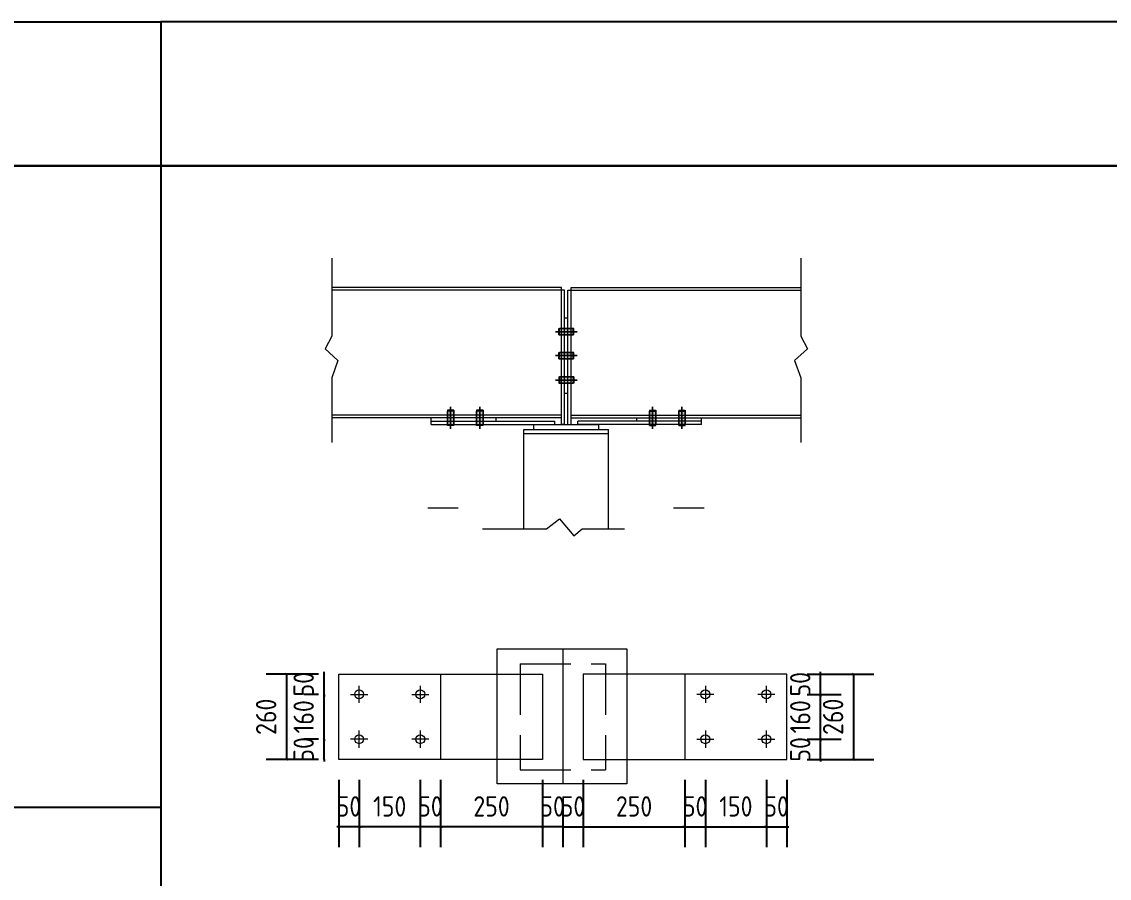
# Model space of a CAD drawing. Extents: x 564571 to 676920, y 109762 to 182243.
# Drawn here: x 569912 to 575252, y 171514 to 175721 of the extents above; entities that cross this region are included whole.
import ezdxf

# ---------------------------------------------------------------- set-up
doc = ezdxf.new("R2010")
doc.units = 0
doc.header["$LTSCALE"] = 1000
doc.header["$MEASUREMENT"] = 0
doc.linetypes.add('DASH', pattern=[0.35, 0.25, -0.1])
doc.styles.get("Standard").update_dxf_attribs({"font": 'gbenor.shx', "bigfont": 'gbcbig.shx'})
doc.dimstyles.get("Standard").update_dxf_attribs({"dimscale": 100, "dimtxt": 3.5, "dimasz": 1, "dimexe": 2.5, "dimexo": 3, "dimgap": 1.5, "dimtad": 1, "dimdec": 0, "dimzin": 0, "dimdsep": 46, "dimtxsty": 'Standard', "dimblk": 'ARCHTICK', "dimcen": 0.09, "dimadec": 0, "dimazin": 0, "dimtfac": 1, "dimtdec": 0, "dimtix": 1, "dimtmove": 2, "dimatfit": 3, "dimfxl": 1, "dimtolj": 1, "dimtzin": 0, "dimarcsym": 0})

# ---------------------------------------------------------------- blocks, each defined once
blk = doc.blocks.new('_ArchTick')
at = {"color": 0, "linetype": 'ByBlock', "const_width": 0.4}
blk.add_lwpolyline([(-0.5, -0.5), (0.5, 0.5)], dxfattribs=at)
blk = doc.blocks.new('*D86')
at = {"color": 3, "lineweight": -2}
for p, q in [((572668.6, 171997.3), (572668.6, 171667.3)), ((572568.6, 171878.8), (572568.6, 171667.3)), ((572568.6, 171767.3), (572558.6, 171767.3)), ((572568.6, 171767.3), (572668.6, 171767.3)), ((572668.6, 171767.3), (572678.6, 171767.3))]:
    blk.add_line(p, q, dxfattribs=at)
at = {"layer": 'Defpoints', "color": 0}
for p in [(572668.6, 172097.3), (572568.6, 171978.8), (572668.6, 171767.3)]:
    blk.add_point(p, dxfattribs=at)
at = {"color": 3, "lineweight": -2, "xscale": 10, "yscale": 10, "zscale": 10}
blk.add_blockref('_ArchTick', (572568.6, 171767.3), dxfattribs=at)
at = {"color": 3, "lineweight": -2, "xscale": 10, "yscale": 10, "zscale": 10, "rotation": 180}
blk.add_blockref('_ArchTick', (572668.6, 171767.3), dxfattribs=at)
at = {"color": 0, "lineweight": 15, "insert": (572618.6, 171867.3), "char_height": 100, "attachment_point": 5}
blk.add_mtext('\\A1;50', dxfattribs=at)
blk = doc.blocks.new('*D87')
at = {"color": 3, "lineweight": -2}
for p, q in [((572668.6, 171997.3), (572668.6, 171667.3)), ((573168.6, 171997.3), (573168.6, 171667.3)), ((572668.6, 171767.3), (573168.6, 171767.3))]:
    blk.add_line(p, q, dxfattribs=at)
at = {"layer": 'Defpoints', "color": 0}
for p in [(572668.6, 172097.3), (573168.6, 172097.3), (573168.6, 171767.3)]:
    blk.add_point(p, dxfattribs=at)
at = {"color": 3, "lineweight": -2, "xscale": 10, "yscale": 10, "zscale": 10, "rotation": 180}
blk.add_blockref('_ArchTick', (572668.6, 171767.3), dxfattribs=at)
at = {"color": 3, "lineweight": -2, "xscale": 10, "yscale": 10, "zscale": 10}
blk.add_blockref('_ArchTick', (573168.6, 171767.3), dxfattribs=at)
at = {"color": 0, "lineweight": 15, "insert": (572918.6, 171867.3), "char_height": 100, "attachment_point": 5}
blk.add_mtext('\\A1;250', dxfattribs=at)
blk = doc.blocks.new('*D88')
at = {"color": 3, "lineweight": -2}
for p, q in [((573168.6, 171997.3), (573168.6, 171667.3)), ((573268.6, 171997.3), (573268.6, 171667.3)), ((573168.6, 171767.3), (573158.6, 171767.3)), ((573168.6, 171767.3), (573268.6, 171767.3)), ((573268.6, 171767.3), (573278.6, 171767.3))]:
    blk.add_line(p, q, dxfattribs=at)
at = {"layer": 'Defpoints', "color": 0}
for p in [(573168.6, 172097.3), (573268.6, 172097.3), (573268.6, 171767.3)]:
    blk.add_point(p, dxfattribs=at)
at = {"color": 3, "lineweight": -2, "xscale": 10, "yscale": 10, "zscale": 10}
blk.add_blockref('_ArchTick', (573168.6, 171767.3), dxfattribs=at)
at = {"color": 3, "lineweight": -2, "xscale": 10, "yscale": 10, "zscale": 10, "rotation": 180}
blk.add_blockref('_ArchTick', (573268.6, 171767.3), dxfattribs=at)
at = {"color": 0, "lineweight": 15, "insert": (573218.6, 171867.3), "char_height": 100, "attachment_point": 5}
blk.add_mtext('\\A1;50', dxfattribs=at)
blk = doc.blocks.new('*D58')
at = {"color": 3, "lineweight": -2}
for p, q in [((573268.6, 171997.3), (573268.6, 171667.3)), ((573568.6, 171997.3), (573568.6, 171667.3)), ((573268.6, 171767.3), (573568.6, 171767.3))]:
    blk.add_line(p, q, dxfattribs=at)
at = {"layer": 'Defpoints', "color": 0}
for p in [(573268.6, 172097.3), (573568.6, 172097.3), (573568.6, 171767.3)]:
    blk.add_point(p, dxfattribs=at)
at = {"color": 3, "lineweight": -2, "xscale": 10, "yscale": 10, "zscale": 10, "rotation": 180}
blk.add_blockref('_ArchTick', (573268.6, 171767.3), dxfattribs=at)
at = {"color": 3, "lineweight": -2, "xscale": 10, "yscale": 10, "zscale": 10}
blk.add_blockref('_ArchTick', (573568.6, 171767.3), dxfattribs=at)
at = {"color": 0, "lineweight": 15, "insert": (573418.6, 171867.3), "char_height": 100, "attachment_point": 5}
blk.add_mtext('\\A1;150', dxfattribs=at)
blk = doc.blocks.new('*D89')
at = {"color": 3, "lineweight": -2}
for p, q in [((573568.6, 171997.3), (573568.6, 171667.3)), ((573668.6, 171997.3), (573668.6, 171667.3)), ((573568.6, 171767.3), (573558.6, 171767.3)), ((573568.6, 171767.3), (573668.6, 171767.3)), ((573668.6, 171767.3), (573678.6, 171767.3))]:
    blk.add_line(p, q, dxfattribs=at)
at = {"layer": 'Defpoints', "color": 0}
for p in [(573568.6, 172097.3), (573668.6, 172097.3), (573668.6, 171767.3)]:
    blk.add_point(p, dxfattribs=at)
at = {"color": 3, "lineweight": -2, "xscale": 10, "yscale": 10, "zscale": 10}
blk.add_blockref('_ArchTick', (573568.6, 171767.3), dxfattribs=at)
at = {"color": 3, "lineweight": -2, "xscale": 10, "yscale": 10, "zscale": 10, "rotation": 180}
blk.add_blockref('_ArchTick', (573668.6, 171767.3), dxfattribs=at)
at = {"color": 0, "lineweight": 15, "insert": (573618.6, 171867.3), "char_height": 100, "attachment_point": 5}
blk.add_mtext('\\A1;50', dxfattribs=at)
blk = doc.blocks.new('*D59')
at = {"color": 3, "lineweight": -2}
for p, q in [((572468.6, 171997.3), (572468.6, 171667.3)), ((572568.6, 171878.8), (572568.6, 171667.3)), ((572468.6, 171767.3), (572458.6, 171767.3)), ((572568.6, 171767.3), (572468.6, 171767.3)), ((572568.6, 171767.3), (572578.6, 171767.3))]:
    blk.add_line(p, q, dxfattribs=at)
at = {"layer": 'Defpoints', "color": 0}
for p in [(572468.6, 172097.3), (572568.6, 171978.8), (572468.6, 171767.3)]:
    blk.add_point(p, dxfattribs=at)
at = {"color": 3, "lineweight": -2, "xscale": 10, "yscale": 10, "zscale": 10}
blk.add_blockref('_ArchTick', (572468.6, 171767.3), dxfattribs=at)
at = {"color": 3, "lineweight": -2, "xscale": 10, "yscale": 10, "zscale": 10, "rotation": 180}
blk.add_blockref('_ArchTick', (572568.6, 171767.3), dxfattribs=at)
at = {"color": 0, "lineweight": 15, "insert": (572518.6, 171867.3), "char_height": 100, "attachment_point": 5}
blk.add_mtext('\\A1;50', dxfattribs=at)
blk = doc.blocks.new('*D60')
at = {"color": 3, "lineweight": -2}
for p, q in [((571968.6, 171997.3), (571968.6, 171667.3)), ((572468.6, 171997.3), (572468.6, 171667.3)), ((572468.6, 171767.3), (571968.6, 171767.3))]:
    blk.add_line(p, q, dxfattribs=at)
at = {"layer": 'Defpoints', "color": 0}
for p in [(571968.6, 172097.3), (572468.6, 172097.3), (571968.6, 171767.3)]:
    blk.add_point(p, dxfattribs=at)
at = {"color": 3, "lineweight": -2, "xscale": 10, "yscale": 10, "zscale": 10, "rotation": 180}
blk.add_blockref('_ArchTick', (571968.6, 171767.3), dxfattribs=at)
at = {"color": 3, "lineweight": -2, "xscale": 10, "yscale": 10, "zscale": 10}
blk.add_blockref('_ArchTick', (572468.6, 171767.3), dxfattribs=at)
at = {"color": 0, "lineweight": 15, "insert": (572218.6, 171867.3), "char_height": 100, "attachment_point": 5}
blk.add_mtext('\\A1;250', dxfattribs=at)
blk = doc.blocks.new('*D61')
at = {"color": 3, "lineweight": -2}
for p, q in [((571868.6, 171997.3), (571868.6, 171667.3)), ((571968.6, 171997.3), (571968.6, 171667.3)), ((571868.6, 171767.3), (571858.6, 171767.3)), ((571968.6, 171767.3), (571868.6, 171767.3)), ((571968.6, 171767.3), (571978.6, 171767.3))]:
    blk.add_line(p, q, dxfattribs=at)
at = {"layer": 'Defpoints', "color": 0}
for p in [(571868.6, 172097.3), (571968.6, 172097.3), (571868.6, 171767.3)]:
    blk.add_point(p, dxfattribs=at)
at = {"color": 3, "lineweight": -2, "xscale": 10, "yscale": 10, "zscale": 10}
blk.add_blockref('_ArchTick', (571868.6, 171767.3), dxfattribs=at)
at = {"color": 3, "lineweight": -2, "xscale": 10, "yscale": 10, "zscale": 10, "rotation": 180}
blk.add_blockref('_ArchTick', (571968.6, 171767.3), dxfattribs=at)
at = {"color": 0, "lineweight": 15, "insert": (571918.6, 171867.3), "char_height": 100, "attachment_point": 5}
blk.add_mtext('\\A1;50', dxfattribs=at)
blk = doc.blocks.new('*D62')
at = {"color": 3, "lineweight": -2}
for p, q in [((571568.6, 171997.3), (571568.6, 171667.3)), ((571868.6, 171997.3), (571868.6, 171667.3)), ((571868.6, 171767.3), (571568.6, 171767.3))]:
    blk.add_line(p, q, dxfattribs=at)
at = {"layer": 'Defpoints', "color": 0}
for p in [(571568.6, 172097.3), (571868.6, 172097.3), (571568.6, 171767.3)]:
    blk.add_point(p, dxfattribs=at)
at = {"color": 3, "lineweight": -2, "xscale": 10, "yscale": 10, "zscale": 10, "rotation": 180}
blk.add_blockref('_ArchTick', (571568.6, 171767.3), dxfattribs=at)
at = {"color": 3, "lineweight": -2, "xscale": 10, "yscale": 10, "zscale": 10}
blk.add_blockref('_ArchTick', (571868.6, 171767.3), dxfattribs=at)
at = {"color": 0, "lineweight": 15, "insert": (571718.6, 171867.3), "char_height": 100, "attachment_point": 5}
blk.add_mtext('\\A1;150', dxfattribs=at)
blk = doc.blocks.new('*D63')
at = {"color": 3, "lineweight": -2}
for p, q in [((571468.6, 171997.3), (571468.6, 171667.3)), ((571568.6, 171997.3), (571568.6, 171667.3)), ((571468.6, 171767.3), (571458.6, 171767.3)), ((571568.6, 171767.3), (571468.6, 171767.3)), ((571568.6, 171767.3), (571578.6, 171767.3))]:
    blk.add_line(p, q, dxfattribs=at)
at = {"layer": 'Defpoints', "color": 0}
for p in [(571468.6, 172097.3), (571568.6, 172097.3), (571468.6, 171767.3)]:
    blk.add_point(p, dxfattribs=at)
at = {"color": 3, "lineweight": -2, "xscale": 10, "yscale": 10, "zscale": 10}
blk.add_blockref('_ArchTick', (571468.6, 171767.3), dxfattribs=at)
at = {"color": 3, "lineweight": -2, "xscale": 10, "yscale": 10, "zscale": 10, "rotation": 180}
blk.add_blockref('_ArchTick', (571568.6, 171767.3), dxfattribs=at)
at = {"color": 0, "lineweight": 15, "insert": (571518.6, 171867.3), "char_height": 100, "attachment_point": 5}
blk.add_mtext('\\A1;50', dxfattribs=at)
blk = doc.blocks.new('*D64')
at = {"color": 3, "lineweight": -2}
for p, q in [((571368.6, 172197.3), (571296.1, 172197.3)), ((571396.1, 172197.3), (571396.1, 172207.3)), ((571396.1, 172097.3), (571396.1, 172197.3)), ((571368.6, 172097.3), (571296.1, 172097.3)), ((571396.1, 172097.3), (571396.1, 172087.3))]:
    blk.add_line(p, q, dxfattribs=at)
at = {"layer": 'Defpoints', "color": 0}
for p in [(571396.1, 172197.3), (571468.6, 172197.3), (571468.6, 172097.3)]:
    blk.add_point(p, dxfattribs=at)
at = {"color": 3, "lineweight": -2, "xscale": 10, "yscale": 10, "zscale": 10}
for p, rotation in [((571396.1, 172197.3), 270), ((571396.1, 172097.3), 90)]:
    blk.add_blockref('_ArchTick', p, dxfattribs=dict(at, rotation=rotation))
at = {"color": 0, "lineweight": 15, "insert": (571296.1, 172147.3), "char_height": 100, "attachment_point": 5, "rotation": 90}
blk.add_mtext('\\A1;50', dxfattribs=at)
blk = doc.blocks.new('*D65')
at = {"color": 3, "lineweight": -2}
for p, q in [((571368.6, 172417.3), (571296.1, 172417.3)), ((571396.1, 172417.3), (571396.1, 172427.3)), ((571396.1, 172197.3), (571396.1, 172417.3)), ((571368.6, 172197.3), (571296.1, 172197.3)), ((571396.1, 172197.3), (571396.1, 172187.3))]:
    blk.add_line(p, q, dxfattribs=at)
at = {"layer": 'Defpoints', "color": 0}
for p in [(571396.1, 172417.3), (571468.6, 172417.3), (571468.6, 172197.3)]:
    blk.add_point(p, dxfattribs=at)
at = {"color": 3, "lineweight": -2, "xscale": 10, "yscale": 10, "zscale": 10}
for p, rotation in [((571396.1, 172417.3), 270), ((571396.1, 172197.3), 90)]:
    blk.add_blockref('_ArchTick', p, dxfattribs=dict(at, rotation=rotation))
at = {"color": 0, "lineweight": 15, "insert": (571296.1, 172307.3), "char_height": 100, "attachment_point": 5, "rotation": 90}
blk.add_mtext('\\A1;160', dxfattribs=at)
blk = doc.blocks.new('*D66')
at = {"color": 3, "lineweight": -2}
for p, q in [((571368.6, 172517.3), (571296.1, 172517.3)), ((571396.1, 172517.3), (571396.1, 172527.3)), ((571396.1, 172417.3), (571396.1, 172517.3)), ((571368.6, 172417.3), (571296.1, 172417.3)), ((571396.1, 172417.3), (571396.1, 172407.3))]:
    blk.add_line(p, q, dxfattribs=at)
at = {"layer": 'Defpoints', "color": 0}
for p in [(571396.1, 172517.3), (571468.6, 172517.3), (571468.6, 172417.3)]:
    blk.add_point(p, dxfattribs=at)
at = {"color": 3, "lineweight": -2, "xscale": 10, "yscale": 10, "zscale": 10}
for p, rotation in [((571396.1, 172517.3), 270), ((571396.1, 172417.3), 90)]:
    blk.add_blockref('_ArchTick', p, dxfattribs=dict(at, rotation=rotation))
at = {"color": 0, "lineweight": 15, "insert": (571296.1, 172467.3), "char_height": 100, "attachment_point": 5, "rotation": 90}
blk.add_mtext('\\A1;50', dxfattribs=at)
blk = doc.blocks.new('*D67')
at = {"color": 3, "lineweight": -2}
for p, q in [((571368.6, 172517.3), (571111.9, 172517.3)), ((571211.9, 172517.3), (571211.9, 172097.3)), ((571368.6, 172097.3), (571111.9, 172097.3))]:
    blk.add_line(p, q, dxfattribs=at)
at = {"layer": 'Defpoints', "color": 0}
for p in [(571468.6, 172517.3), (571211.9, 172097.3), (571468.6, 172097.3)]:
    blk.add_point(p, dxfattribs=at)
at = {"color": 3, "lineweight": -2, "xscale": 10, "yscale": 10, "zscale": 10}
for p, rotation in [((571211.9, 172517.3), 90), ((571211.9, 172097.3), 270)]:
    blk.add_blockref('_ArchTick', p, dxfattribs=dict(at, rotation=rotation))
at = {"color": 0, "lineweight": 15, "insert": (571111.9, 172307.3), "char_height": 100, "attachment_point": 5, "rotation": 90}
blk.add_mtext('\\A1;260', dxfattribs=at)
blk = doc.blocks.new('*D68')
at = {"color": 3, "lineweight": -2}
for p, q in [((573768.6, 172197.3), (573934.8, 172197.3)), ((573834.8, 172197.3), (573834.8, 172207.3)), ((573834.8, 172097.3), (573834.8, 172197.3)), ((573768.6, 172097.3), (573934.8, 172097.3)), ((573834.8, 172097.3), (573834.8, 172087.3))]:
    blk.add_line(p, q, dxfattribs=at)
at = {"layer": 'Defpoints', "color": 0}
for p in [(573668.6, 172197.3), (573834.8, 172197.3), (573668.6, 172097.3)]:
    blk.add_point(p, dxfattribs=at)
at = {"color": 3, "lineweight": -2, "xscale": 10, "yscale": 10, "zscale": 10}
for p, rotation in [((573834.8, 172197.3), 270), ((573834.8, 172097.3), 90)]:
    blk.add_blockref('_ArchTick', p, dxfattribs=dict(at, rotation=rotation))
at = {"color": 0, "lineweight": 15, "insert": (573734.8, 172147.3), "char_height": 100, "attachment_point": 5, "rotation": 90}
blk.add_mtext('\\A1;50', dxfattribs=at)
blk = doc.blocks.new('*D69')
at = {"color": 3, "lineweight": -2}
for p, q in [((573768.6, 172417.3), (573934.8, 172417.3)), ((573834.8, 172417.3), (573834.8, 172427.3)), ((573834.8, 172197.3), (573834.8, 172417.3)), ((573768.6, 172197.3), (573934.8, 172197.3)), ((573834.8, 172197.3), (573834.8, 172187.3))]:
    blk.add_line(p, q, dxfattribs=at)
at = {"layer": 'Defpoints', "color": 0}
for p in [(573668.6, 172417.3), (573834.8, 172417.3), (573668.6, 172197.3)]:
    blk.add_point(p, dxfattribs=at)
at = {"color": 3, "lineweight": -2, "xscale": 10, "yscale": 10, "zscale": 10}
for p, rotation in [((573834.8, 172417.3), 270), ((573834.8, 172197.3), 90)]:
    blk.add_blockref('_ArchTick', p, dxfattribs=dict(at, rotation=rotation))
at = {"color": 0, "lineweight": 15, "insert": (573734.8, 172307.3), "char_height": 100, "attachment_point": 5, "rotation": 90}
blk.add_mtext('\\A1;160', dxfattribs=at)
blk = doc.blocks.new('*D70')
at = {"color": 3, "lineweight": -2}
for p, q in [((573768.6, 172517.3), (573934.8, 172517.3)), ((573834.8, 172517.3), (573834.8, 172527.3)), ((573834.8, 172417.3), (573834.8, 172517.3)), ((573768.6, 172417.3), (573934.8, 172417.3)), ((573834.8, 172417.3), (573834.8, 172407.3))]:
    blk.add_line(p, q, dxfattribs=at)
at = {"layer": 'Defpoints', "color": 0}
for p in [(573668.6, 172517.3), (573834.8, 172517.3), (573668.6, 172417.3)]:
    blk.add_point(p, dxfattribs=at)
at = {"color": 3, "lineweight": -2, "xscale": 10, "yscale": 10, "zscale": 10}
for p, rotation in [((573834.8, 172517.3), 270), ((573834.8, 172417.3), 90)]:
    blk.add_blockref('_ArchTick', p, dxfattribs=dict(at, rotation=rotation))
at = {"color": 0, "lineweight": 15, "insert": (573734.8, 172467.3), "char_height": 100, "attachment_point": 5, "rotation": 90}
blk.add_mtext('\\A1;50', dxfattribs=at)
blk = doc.blocks.new('*D71')
at = {"color": 3, "lineweight": -2}
for p, q in [((573768.6, 172517.3), (574095.9, 172517.3)), ((573995.9, 172517.3), (573995.9, 172097.3)), ((573768.6, 172097.3), (574095.9, 172097.3))]:
    blk.add_line(p, q, dxfattribs=at)
at = {"layer": 'Defpoints', "color": 0}
for p in [(573668.6, 172517.3), (573668.6, 172097.3), (573995.9, 172097.3)]:
    blk.add_point(p, dxfattribs=at)
at = {"color": 3, "lineweight": -2, "xscale": 10, "yscale": 10, "zscale": 10}
for p, rotation in [((573995.9, 172517.3), 90), ((573995.9, 172097.3), 270)]:
    blk.add_blockref('_ArchTick', p, dxfattribs=dict(at, rotation=rotation))
at = {"color": 0, "lineweight": 15, "insert": (573895.9, 172307.3), "char_height": 100, "attachment_point": 5, "rotation": 90}
blk.add_mtext('\\A1;260', dxfattribs=at)

msp = doc.modelspace()

# ---------------------------------------------------------------- hatches: boundary and pattern name
at = {"lineweight": 15}
h = msp.add_hatch(color=1, dxfattribs=at)
h.paths.add_polyline_path([(572618.8, 174198.3), (572618.8, 174214.3), (572548.4, 174214.3), (572548.4, 174198.3)])
h.paths.add_polyline_path([(572618.8, 174182.3), (572618.8, 174198.3), (572548.4, 174198.3), (572548.4, 174182.3)])
h = msp.add_hatch(color=1, dxfattribs=at)
h.paths.add_polyline_path([(572552.4, 174198.3), (572552.4, 174214.3), (572622.8, 174214.3), (572622.8, 174198.3)])
h.paths.add_polyline_path([(572552.4, 174182.3), (572552.4, 174198.3), (572622.8, 174198.3), (572622.8, 174182.3)])
h = msp.add_hatch(color=1, dxfattribs=at)
h.paths.add_polyline_path([(572618.8, 174080.9), (572618.8, 174096.9), (572548.4, 174096.9), (572548.4, 174080.9)])
h.paths.add_polyline_path([(572618.8, 174064.9), (572618.8, 174080.9), (572548.4, 174080.9), (572548.4, 174064.9)])
h = msp.add_hatch(color=1, dxfattribs=at)
h.paths.add_polyline_path([(572552.4, 174080.9), (572552.4, 174096.9), (572622.8, 174096.9), (572622.8, 174080.9)])
h.paths.add_polyline_path([(572552.4, 174064.9), (572552.4, 174080.9), (572622.8, 174080.9), (572622.8, 174064.9)])
h = msp.add_hatch(color=1, dxfattribs=at)
h.paths.add_polyline_path([(572618.8, 173961.2), (572618.8, 173945.2), (572548.4, 173945.2), (572548.4, 173961.2)])
h.paths.add_polyline_path([(572618.8, 173977.2), (572618.8, 173961.2), (572548.4, 173961.2), (572548.4, 173977.2)])
h = msp.add_hatch(color=1, dxfattribs=at)
h.paths.add_polyline_path([(572552.4, 173961.2), (572552.4, 173945.2), (572622.8, 173945.2), (572622.8, 173961.2)])
h.paths.add_polyline_path([(572552.4, 173977.2), (572552.4, 173961.2), (572622.8, 173961.2), (572622.8, 173977.2)])
h = msp.add_hatch(color=1, dxfattribs=at)
h.paths.add_polyline_path([(572017.6, 173741.9), (572001.6, 173741.9), (572001.6, 173812.3), (572017.6, 173812.3)])
h.paths.add_polyline_path([(572033.6, 173741.9), (572017.6, 173741.9), (572017.6, 173812.3), (572033.6, 173812.3)])
h = msp.add_hatch(color=1, dxfattribs=at)
h.paths.add_polyline_path([(572017.6, 173808.2), (572001.6, 173808.2), (572001.6, 173737.8), (572017.6, 173737.8)])
h.paths.add_polyline_path([(572033.6, 173808.2), (572017.6, 173808.2), (572017.6, 173737.8), (572033.6, 173737.8)])
h = msp.add_hatch(color=1, dxfattribs=at)
h.paths.add_polyline_path([(572161.6, 173741.9), (572145.6, 173741.9), (572145.6, 173812.3), (572161.6, 173812.3)])
h.paths.add_polyline_path([(572177.6, 173741.9), (572161.6, 173741.9), (572161.6, 173812.3), (572177.6, 173812.3)])
h = msp.add_hatch(color=1, dxfattribs=at)
h.paths.add_polyline_path([(572161.6, 173808.2), (572145.6, 173808.2), (572145.6, 173737.8), (572161.6, 173737.8)])
h.paths.add_polyline_path([(572177.6, 173808.2), (572161.6, 173808.2), (572161.6, 173737.8), (572177.6, 173737.8)])
h = msp.add_hatch(color=1, dxfattribs=at)
h.paths.add_polyline_path([(573009.6, 173741.9), (573025.6, 173741.9), (573025.6, 173812.3), (573009.6, 173812.3)])
h.paths.add_polyline_path([(572993.6, 173741.9), (573009.6, 173741.9), (573009.6, 173812.3), (572993.6, 173812.3)])
h = msp.add_hatch(color=1, dxfattribs=at)
h.paths.add_polyline_path([(573009.6, 173808.2), (573025.6, 173808.2), (573025.6, 173737.8), (573009.6, 173737.8)])
h.paths.add_polyline_path([(572993.6, 173808.2), (573009.6, 173808.2), (573009.6, 173737.8), (572993.6, 173737.8)])
h = msp.add_hatch(color=1, dxfattribs=at)
h.paths.add_polyline_path([(573153.6, 173741.9), (573169.6, 173741.9), (573169.6, 173812.3), (573153.6, 173812.3)])
h.paths.add_polyline_path([(573137.6, 173741.9), (573153.6, 173741.9), (573153.6, 173812.3), (573137.6, 173812.3)])
h = msp.add_hatch(color=1, dxfattribs=at)
h.paths.add_polyline_path([(573153.6, 173808.2), (573169.6, 173808.2), (573169.6, 173737.8), (573153.6, 173737.8)])
h.paths.add_polyline_path([(573137.6, 173808.2), (573153.6, 173808.2), (573153.6, 173737.8), (573137.6, 173737.8)])

# ---------------------------------------------------------------- linework, layer by layer
for p, q in [((571433.9, 174559.6), (571433.9, 174175.9)), ((573737.4, 174559.6), (573737.4, 174175.9)), ((572561.6, 174415.2), (571433.9, 174415.2)), ((572561.6, 173743.2), (572561.6, 174415.2)), ((572609.6, 174415.2), (573737.4, 174415.2)), ((572609.6, 173743.2), (572609.6, 174415.2)), ((572577.6, 174402.4), (571433.9, 174402.4)), ((572577.6, 173743.2), (572577.6, 174402.4)), ((572593.6, 174402.4), (573737.4, 174402.4)), ((572593.6, 173743.2), (572593.6, 174402.4)), ((572577.6, 174266.6), (572593.6, 174266.6)), ((571433.9, 174175.9), (571400.9, 174114.1)), ((572561.6, 174198.3), (572609.6, 174198.3)), ((573737.4, 174175.9), (573770.3, 174114.1)), ((571400.9, 174114.1), (571464.1, 174056.3)), ((573770.3, 174114.1), (573707.1, 174056.3)), ((571464.1, 174056.3), (571433.9, 173971.1)), ((572561.6, 174080.9), (572609.6, 174080.9)), ((573707.1, 174056.3), (573737.4, 173971.1)), ((571433.9, 173971.1), (571433.9, 173655.1)), ((572561.6, 173961.2), (572609.6, 173961.2)), ((573737.4, 173971.1), (573737.4, 173655.1)), ((572577.6, 173897.1), (572593.6, 173897.1)), ((572561.6, 173788), (571433.9, 173788)), ((572561.6, 173775.2), (571433.9, 173775.2)), ((571921.6, 173743.2), (571921.6, 173775.2)), ((572017.6, 173743.2), (572017.6, 173775.2)), ((572017.6, 173743.2), (572017.6, 173775.2)), ((572161.6, 173743.2), (572161.6, 173775.2)), ((572240.2, 173775.2), (572240.2, 173759.2)), ((572609.6, 173788), (573737.4, 173788)), ((572609.6, 173775.2), (573737.4, 173775.2)), ((572931, 173775.2), (572931, 173759.2)), ((573153.6, 173743.2), (573153.6, 173775.2)), ((573249.6, 173743.2), (573249.6, 173775.2)), ((571921.6, 173759.2), (572529.6, 173759.2)), ((571921.6, 173743.2), (572529.6, 173743.2)), ((572425.6, 173717.6), (572425.6, 173743.2)), ((572425.6, 173743.2), (572745.6, 173743.2)), ((572529.6, 173743.2), (572529.6, 173759.2)), ((572577.6, 173743.2), (572561.6, 173743.2)), ((572593.6, 173743.2), (572609.6, 173743.2)), ((573249.6, 173759.2), (572641.6, 173759.2)), ((572641.6, 173743.2), (572641.6, 173759.2)), ((573249.6, 173743.2), (572641.6, 173743.2)), ((572745.6, 173717.6), (572745.6, 173743.2)), ((572377.6, 173230), (572377.6, 173717.6)), ((572377.6, 173717.6), (572793.6, 173717.6)), ((572377.6, 173698.4), (572793.6, 173698.4)), ((572793.6, 173230), (572793.6, 173717.6)), ((571905.2, 173333.4), (572055.2, 173333.4)), ((573112.7, 173333.4), (573262.7, 173333.4)), ((572489.2, 173230), (572552.3, 173278.7)), ((572552.3, 173278.7), (572622.5, 173195.8)), ((572174.6, 173230), (572489.2, 173230)), ((572622.5, 173195.8), (572663.4, 173230)), ((572663.4, 173230), (572871.1, 173230)), ((571468.6, 172097.3), (571468.6, 172517.3)), ((571468.6, 172517.3), (572468.6, 172517.3)), ((571968.6, 172517.3), (571968.6, 172097.3)), ((572468.6, 172517.3), (572468.6, 172097.3)), ((572468.6, 172517.3), (572468.6, 172097.3)), ((572668.6, 172517.3), (572668.6, 172097.3)), ((573668.6, 172517.3), (572668.6, 172517.3)), ((573168.6, 172517.3), (573168.6, 172097.3)), ((573668.6, 172097.3), (573668.6, 172517.3)), ((571568.6, 172375.3), (571568.6, 172459.3)), ((571868.6, 172459.3), (571868.6, 172375.3)), ((573268.6, 172459.3), (573268.6, 172375.3)), ((573568.6, 172375.3), (573568.6, 172459.3)), ((571526.6, 172417.3), (571610.6, 172417.3)), ((571826.6, 172417.3), (571910.6, 172417.3)), ((573310.6, 172417.3), (573226.6, 172417.3)), ((573610.6, 172417.3), (573526.6, 172417.3)), ((571568.6, 172155.3), (571568.6, 172239.3)), ((571868.6, 172239.3), (571868.6, 172155.3)), ((573268.6, 172239.3), (573268.6, 172155.3)), ((573568.6, 172155.3), (573568.6, 172239.3)), ((571610.6, 172197.3), (571526.6, 172197.3)), ((571910.6, 172197.3), (571826.6, 172197.3)), ((573226.6, 172197.3), (573310.6, 172197.3)), ((573526.6, 172197.3), (573610.6, 172197.3)), ((572468.6, 172097.3), (571468.6, 172097.3)), ((572668.6, 172097.3), (573668.6, 172097.3))]:
    msp.add_line(p, q, dxfattribs=at)
at = {"color": 1, "lineweight": 15}
for p, q in [((572548.4, 174214.3), (572618.8, 174214.3)), ((572548.4, 174214.3), (572618.8, 174214.3)), ((572548.4, 174182.3), (572548.4, 174214.3)), ((572622.8, 174214.3), (572552.4, 174214.3)), ((572622.8, 174214.3), (572552.4, 174214.3)), ((572552.4, 174182.3), (572552.4, 174214.3)), ((572618.8, 174182.3), (572618.8, 174214.3)), ((572622.8, 174182.3), (572622.8, 174214.3)), ((572639.2, 174198.3), (572532, 174198.3)), ((572532, 174198.3), (572639.2, 174198.3)), ((572548.4, 174182.3), (572618.8, 174182.3)), ((572622.8, 174182.3), (572552.4, 174182.3)), ((572548.4, 174096.9), (572618.8, 174096.9)), ((572548.4, 174096.9), (572618.8, 174096.9)), ((572548.4, 174064.9), (572548.4, 174096.9)), ((572622.8, 174096.9), (572552.4, 174096.9)), ((572622.8, 174096.9), (572552.4, 174096.9)), ((572552.4, 174064.9), (572552.4, 174096.9)), ((572618.8, 174064.9), (572618.8, 174096.9)), ((572622.8, 174064.9), (572622.8, 174096.9)), ((572639.2, 174080.9), (572532, 174080.9)), ((572532, 174080.9), (572639.2, 174080.9)), ((572548.4, 174064.9), (572618.8, 174064.9)), ((572622.8, 174064.9), (572552.4, 174064.9)), ((572639.2, 173961.2), (572532, 173961.2)), ((572532, 173961.2), (572639.2, 173961.2)), ((572548.4, 173977.2), (572618.8, 173977.2)), ((572548.4, 173977.2), (572548.4, 173945.2)), ((572548.4, 173945.2), (572618.8, 173945.2)), ((572548.4, 173945.2), (572618.8, 173945.2)), ((572622.8, 173977.2), (572552.4, 173977.2)), ((572552.4, 173977.2), (572552.4, 173945.2)), ((572622.8, 173945.2), (572552.4, 173945.2)), ((572622.8, 173945.2), (572552.4, 173945.2)), ((572618.8, 173977.2), (572618.8, 173945.2)), ((572622.8, 173977.2), (572622.8, 173945.2)), ((572017.6, 173721.4), (572017.6, 173828.7)), ((572017.6, 173828.7), (572017.6, 173721.4)), ((572161.6, 173721.4), (572161.6, 173828.7)), ((572161.6, 173828.7), (572161.6, 173721.4)), ((573009.6, 173721.4), (573009.6, 173828.7)), ((573009.6, 173828.7), (573009.6, 173721.4)), ((573153.6, 173721.4), (573153.6, 173828.7)), ((573153.6, 173828.7), (573153.6, 173721.4)), ((572001.6, 173812.3), (572001.6, 173741.9)), ((572001.6, 173812.3), (572001.6, 173741.9)), ((572033.6, 173812.3), (572001.6, 173812.3)), ((572001.6, 173737.8), (572001.6, 173808.2)), ((572001.6, 173737.8), (572001.6, 173808.2)), ((572033.6, 173808.2), (572001.6, 173808.2)), ((572033.6, 173812.3), (572033.6, 173741.9)), ((572033.6, 173737.8), (572033.6, 173808.2)), ((572145.6, 173812.3), (572145.6, 173741.9)), ((572145.6, 173812.3), (572145.6, 173741.9)), ((572177.6, 173812.3), (572145.6, 173812.3)), ((572145.6, 173737.8), (572145.6, 173808.2)), ((572145.6, 173737.8), (572145.6, 173808.2)), ((572177.6, 173808.2), (572145.6, 173808.2)), ((572177.6, 173812.3), (572177.6, 173741.9)), ((572177.6, 173737.8), (572177.6, 173808.2)), ((572993.6, 173812.3), (572993.6, 173741.9)), ((572993.6, 173812.3), (573025.6, 173812.3)), ((572993.6, 173737.8), (572993.6, 173808.2)), ((572993.6, 173808.2), (573025.6, 173808.2)), ((573025.6, 173812.3), (573025.6, 173741.9)), ((573025.6, 173812.3), (573025.6, 173741.9)), ((573025.6, 173737.8), (573025.6, 173808.2)), ((573025.6, 173737.8), (573025.6, 173808.2)), ((573137.6, 173812.3), (573137.6, 173741.9)), ((573137.6, 173812.3), (573169.6, 173812.3)), ((573137.6, 173737.8), (573137.6, 173808.2)), ((573137.6, 173808.2), (573169.6, 173808.2)), ((573169.6, 173812.3), (573169.6, 173741.9)), ((573169.6, 173812.3), (573169.6, 173741.9)), ((573169.6, 173737.8), (573169.6, 173808.2)), ((573169.6, 173737.8), (573169.6, 173808.2)), ((572033.6, 173741.9), (572001.6, 173741.9)), ((572033.6, 173737.8), (572001.6, 173737.8)), ((572177.6, 173741.9), (572145.6, 173741.9)), ((572177.6, 173737.8), (572145.6, 173737.8)), ((572993.6, 173741.9), (573025.6, 173741.9)), ((572993.6, 173737.8), (573025.6, 173737.8)), ((573137.6, 173741.9), (573169.6, 173741.9)), ((573137.6, 173737.8), (573169.6, 173737.8)), ((572568.6, 172640.3), (572568.6, 171978.8))]:
    msp.add_line(p, q, dxfattribs=at)
at = {"linetype": 'DASH', "lineweight": 15}
for p, q in [((572358.6, 172567.3), (572358.6, 172047.3)), ((572358.6, 172567.3), (572778.6, 172567.3)), ((572778.6, 172567.3), (572778.6, 172047.3)), ((572358.6, 172047.3), (572778.6, 172047.3))]:
    msp.add_line(p, q, dxfattribs=at)
for points in [[(570594.1, 175012.3), (566139.1, 175012.3), (566139.1, 175720.6), (570594.1, 175720.6)], [(570594.1, 175012.3), (578019.1, 175012.3), (578019.1, 175720.6), (570594.1, 175720.6)], [(566139.1, 175012.3), (570594.1, 175012.3), (570594.1, 171862.3), (566139.1, 171862.3)], [(578019.1, 175012.3), (570594.1, 175012.3), (570594.1, 169762.3), (578019.1, 169762.3)]]:
    msp.add_lwpolyline(points, close=True)
at = {"lineweight": 15}
msp.add_lwpolyline([(572246.6, 172640.3), (572882.6, 172640.3), (572882.6, 171978.8), (572246.6, 171978.8)], close=True, dxfattribs=at)
for centre in [(571568.6, 172417.3), (571868.6, 172417.3), (573268.6, 172417.3), (573568.6, 172417.3), (571568.6, 172197.3), (571868.6, 172197.3), (573268.6, 172197.3), (573568.6, 172197.3)]:
    msp.add_circle(centre, 22, dxfattribs=at)

# ---------------------------------------------------------------- dimensions: what is measured, and where the dimension line sits
for p1, p2, distance, picture, middle in [((571468.6, 172517.3), (571468.6, 172097.3), -256.7, '*D67', (571111.9, 172307.3)), ((573668.6, 172517.3), (573668.6, 172097.3), 327.3, '*D71', (573895.9, 172307.3))]:
    dim = msp.add_aligned_dim(p1=p1, p2=p2, distance=distance, text='260', dimstyle='Standard', override={"dimtxt": 1, "dimasz": 0.1, "dimexe": 1, "dimexo": 1, "dimgap": 0.5, "dimlfac": 0.5, "dimclrd": 3, "dimclre": 3}, dxfattribs=at)
    dim.commit()
    dim.dimension.update_dxf_attribs({"geometry": picture, "text_midpoint": middle})
for base, p1, p2, angle, picture, middle in [((571396.1, 172517.3), (571468.6, 172417.3), (571468.6, 172517.3), 90, '*D66', (571296.1, 172467.3)), ((573834.8, 172517.3), (573668.6, 172417.3), (573668.6, 172517.3), 90, '*D70', (573734.8, 172467.3)), ((571396.1, 172197.3), (571468.6, 172097.3), (571468.6, 172197.3), 90, '*D64', (571296.1, 172147.3)), ((573834.8, 172197.3), (573668.6, 172097.3), (573668.6, 172197.3), 90, '*D68', (573734.8, 172147.3)), ((571468.6, 171767.3), (571568.6, 172097.3), (571468.6, 172097.3), 180, '*D63', (571518.6, 171867.3)), ((571568.6, 171767.3), (571868.6, 172097.3), (571568.6, 172097.3), 180, '*D62', (571718.6, 171867.3)), ((571868.6, 171767.3), (571968.6, 172097.3), (571868.6, 172097.3), 180, '*D61', (571918.6, 171867.3)), ((571968.6, 171767.3), (572468.6, 172097.3), (571968.6, 172097.3), 180, '*D60', (572218.6, 171867.3)), ((572468.6, 171767.3), (572568.6, 171978.8), (572468.6, 172097.3), 180, '*D59', (572518.6, 171867.3))]:
    dim = msp.add_linear_dim(base=base, p1=p1, p2=p2, angle=angle, dimstyle='Standard', override={"dimtxt": 1, "dimasz": 0.1, "dimexe": 1, "dimexo": 1, "dimgap": 0.5, "dimlfac": 0.5, "dimclrd": 3, "dimclre": 3}, dxfattribs=at)
    dim.commit()
    dim.dimension.update_dxf_attribs({"geometry": picture, "text_midpoint": middle})
for base, p1, p2, picture, middle in [((571396.1, 172417.3), (571468.6, 172197.3), (571468.6, 172417.3), '*D65', (571296.1, 172307.3)), ((573834.8, 172417.3), (573668.6, 172197.3), (573668.6, 172417.3), '*D69', (573734.8, 172307.3))]:
    dim = msp.add_linear_dim(base=base, p1=p1, p2=p2, angle=90, text='160', dimstyle='Standard', override={"dimtxt": 1, "dimasz": 0.1, "dimexe": 1, "dimexo": 1, "dimgap": 0.5, "dimlfac": 0.5, "dimclrd": 3, "dimclre": 3}, dxfattribs=at)
    dim.commit()
    dim.dimension.update_dxf_attribs({"geometry": picture, "text_midpoint": middle})
for base, p1, p2, picture, middle in [((572668.6, 171767.3), (572568.6, 171978.8), (572668.6, 172097.3), '*D86', (572618.6, 171867.3)), ((573168.6, 171767.3), (572668.6, 172097.3), (573168.6, 172097.3), '*D87', (572918.6, 171867.3)), ((573268.6, 171767.3), (573168.6, 172097.3), (573268.6, 172097.3), '*D88', (573218.6, 171867.3)), ((573568.6, 171767.3), (573268.6, 172097.3), (573568.6, 172097.3), '*D58', (573418.6, 171867.3)), ((573668.6, 171767.3), (573568.6, 172097.3), (573668.6, 172097.3), '*D89', (573618.6, 171867.3))]:
    dim = msp.add_linear_dim(base=base, p1=p1, p2=p2, dimstyle='Standard', override={"dimtxt": 1, "dimasz": 0.1, "dimexe": 1, "dimexo": 1, "dimgap": 0.5, "dimlfac": 0.5, "dimclrd": 3, "dimclre": 3}, dxfattribs=at)
    dim.commit()
    dim.dimension.update_dxf_attribs({"geometry": picture, "text_midpoint": middle})

doc.saveas('drawing.dxf')
